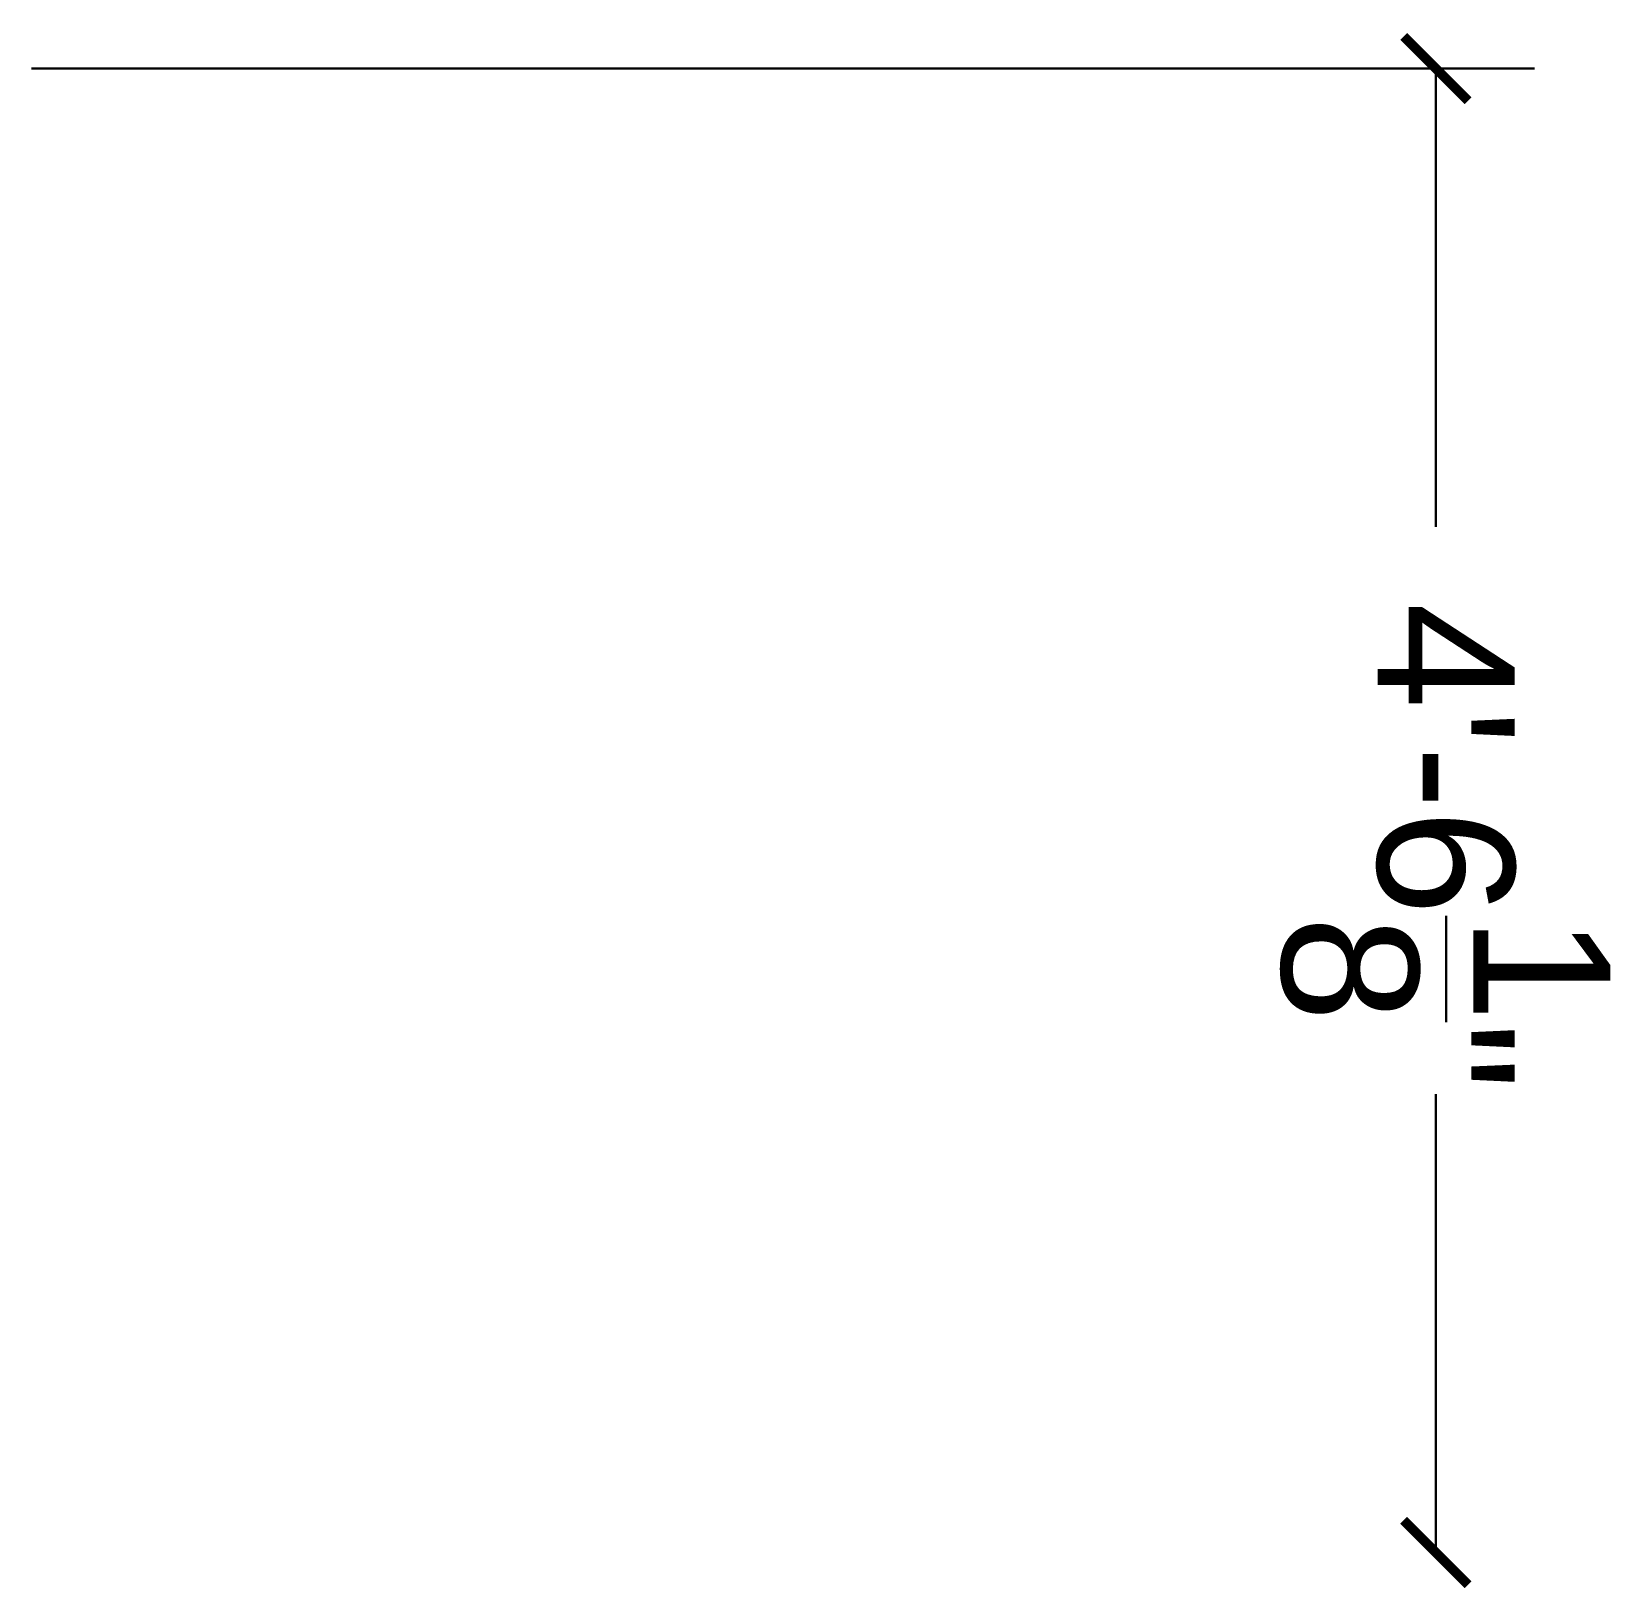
# Model space of a CAD drawing. Header units: inches. Extents: x 209.1 to 266.7, y -526.5 to -469.6.
import ezdxf

# ---------------------------------------------------------------- set-up
doc = ezdxf.new("R2010")
doc.units = ezdxf.units.IN
doc.header["$MEASUREMENT"] = 0
doc.layers.get('0').update_dxf_attribs({"lineweight": 9})
doc.layers.add('A101-Text', color=7, linetype='Continuous', lineweight=9)
doc.layers.get('0').off()
doc.styles.get("Standard").update_dxf_attribs({"font": 'Arial.ttf', "height": 0.25})

# ---------------------------------------------------------------- blocks, each defined once
blk = doc.blocks.new('_ArchTick')
at = {"color": 0, "linetype": 'ByBlock', "lineweight": 30, "const_width": 0.15}
blk.add_lwpolyline([(-0.5, -0.5), (0.5, 0.5)], dxfattribs=at)

msp = doc.modelspace()

# ---------------------------------------------------------------- linework, layer by layer
at = {"layer": 'A101-Text', "color": 6, "lineweight": 30}
for p, q in [((209.084, -470.941), (263.955, -470.941)), ((260.355, -470.941), (260.355, -487.672)), ((260.355, -525.124), (260.355, -508.393))]:
    msp.add_line(p, q, dxfattribs=at)

# ---------------------------------------------------------------- block references
at = {"layer": 'A101-Text', "color": 6, "lineweight": 30, "xscale": 2.35, "yscale": 2.35, "zscale": 2.35}
for p, rotation in [((260.355, -470.941), 90.00000000000001), ((260.355, -525.124), 270)]:
    msp.add_blockref('_ArchTick', p, dxfattribs=dict(at, rotation=rotation))

# ---------------------------------------------------------------- texts
at = {"layer": 'A101-Text', "color": 6, "lineweight": 30, "insert": (260.727, -499.341), "char_height": 5, "attachment_point": 5, "rotation": 270}
msp.add_mtext('\\A1;4\'-6{\\H1x;\\S1/8;}"', dxfattribs=at)

doc.saveas('drawing.dxf')
